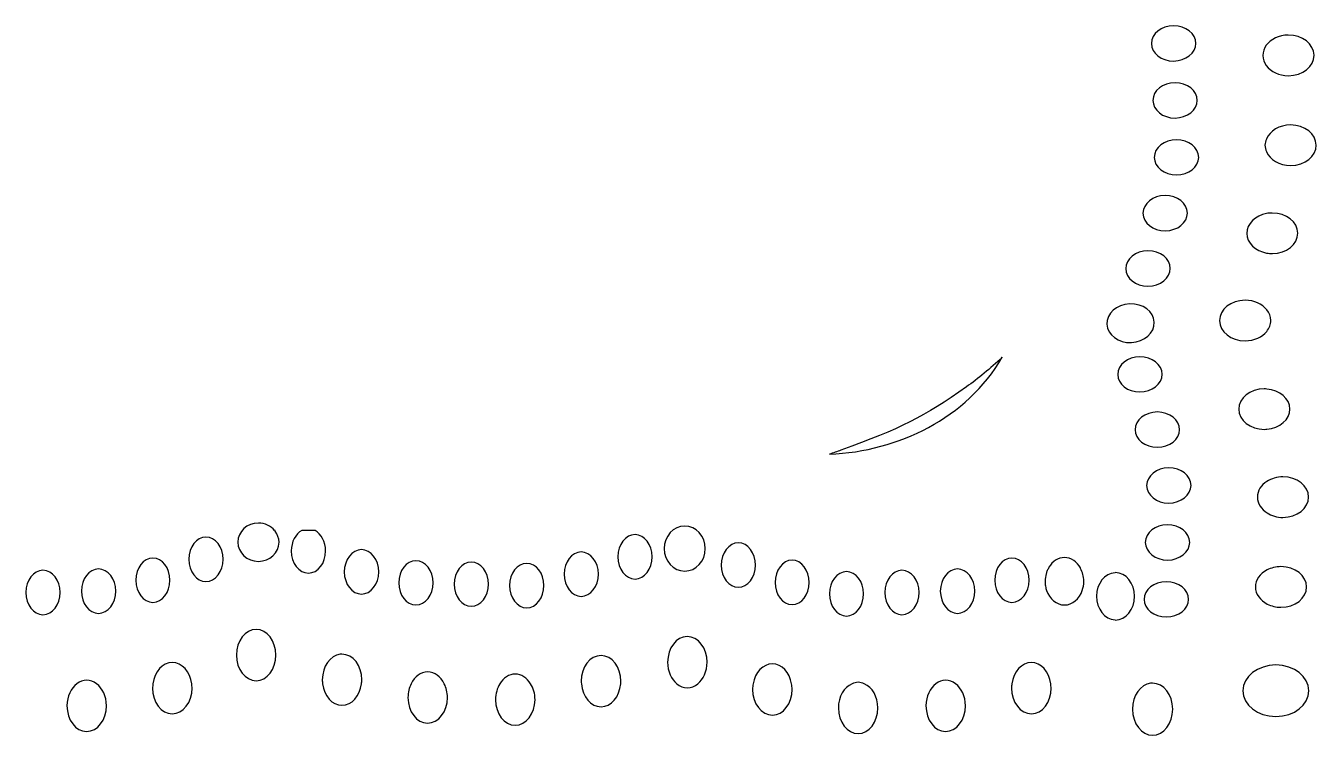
# Model space of a CAD drawing. Header units: centimetres. Extents: x -13.4 to 13.4, y -13.4 to 13.3.
# Drawn here: x 6.78 to 13.23, y -13.14 to -9.59 of the extents above; entities that cross this region are included whole.
import ezdxf

# ---------------------------------------------------------------- set-up
doc = ezdxf.new("R2010")
doc.units = ezdxf.units.CM
doc.header["$MEASUREMENT"] = 0
doc.layers.add('Layer 1', color=7, linetype='Continuous')

msp = doc.modelspace()

# ---------------------------------------------------------------- linework, layer by layer
at = {"layer": 'Layer 1', "color": 22, "lineweight": 25}
for points, knots in [([(12.52059, -9.59073), (12.58191, -9.5906), (12.63214, -9.62978), (12.63221, -9.67837), (12.63221, -9.67837), (12.63221, -9.72696), (12.58187, -9.76672), (12.52059, -9.76684), (12.52059, -9.76684), (12.45931, -9.76695), (12.40988, -9.72779), (12.4098, -9.6792), (12.4098, -9.6792), (12.4098, -9.63061), (12.45932, -9.59085), (12.52059, -9.59073)], [0, 0, 0, 0, 0.2, 0.2, 0.2, 0.2, 0.4, 0.4, 0.4, 0.4, 0.6, 0.6, 0.6, 0.6, 1, 1, 1, 1]), ([(13.09441, -9.63703), (13.16515, -9.6369), (13.22329, -9.68181), (13.22339, -9.7379), (13.22339, -9.7379), (13.22339, -9.79402), (13.16603, -9.84029), (13.09523, -9.84043), (13.09523, -9.84043), (13.04768, -9.84051), (13.00654, -9.81959), (12.98444, -9.78917), (12.98444, -9.78917), (12.97363, -9.77429), (12.96711, -9.75719), (12.96708, -9.73873), (12.96708, -9.73873), (12.96708, -9.72031), (12.97358, -9.70322), (12.98444, -9.6883), (12.98444, -9.6883), (13.00654, -9.65779), (13.04686, -9.63713), (13.09441, -9.63704), (13.09441, -9.63704), (13.09441, -9.63704), (13.09441, -9.63703), (13.09441, -9.63703)], [0, 0, 0, 0, 0.125, 0.125, 0.125, 0.125, 0.25, 0.25, 0.25, 0.25, 0.375, 0.375, 0.375, 0.375, 0.5, 0.5, 0.5, 0.5, 0.625, 0.625, 0.625, 0.625, 0.75, 0.75, 0.75, 0.75, 1, 1, 1, 1]), ([(12.52803, -9.87598), (12.58931, -9.87587), (12.63875, -9.91503), (12.63882, -9.96362), (12.63882, -9.96362), (12.63882, -10.01218), (12.58928, -10.05197), (12.52803, -10.05209), (12.52803, -10.05209), (12.46675, -10.0522), (12.41738, -10.01221), (12.41723, -9.96362), (12.41723, -9.96362), (12.41723, -9.91503), (12.46669, -9.8761), (12.52803, -9.87598)], [0, 0, 0, 0, 0.2, 0.2, 0.2, 0.2, 0.4, 0.4, 0.4, 0.4, 0.6, 0.6, 0.6, 0.6, 1, 1, 1, 1]), ([(13.10598, -10.08682), (13.17672, -10.08669), (13.23404, -10.1316), (13.23414, -10.18769), (13.23414, -10.18769), (13.23414, -10.24381), (13.17754, -10.28925), (13.10681, -10.28939), (13.10681, -10.28939), (13.04997, -10.2895), (13.00206, -10.26053), (12.98527, -10.21994), (12.98527, -10.21994), (12.98115, -10.21001), (12.97783, -10.19954), (12.97783, -10.18852), (12.97783, -10.18852), (12.97781, -10.1775), (12.98118, -10.16704), (12.98527, -10.1571), (12.98527, -10.1571), (13.00191, -10.11644), (13.04911, -10.08693), (13.10599, -10.08682), (13.10599, -10.08682), (13.10599, -10.08682), (13.10598, -10.08682), (13.10598, -10.08682)], [0, 0, 0, 0, 0.125, 0.125, 0.125, 0.125, 0.25, 0.25, 0.25, 0.25, 0.375, 0.375, 0.375, 0.375, 0.5, 0.5, 0.5, 0.5, 0.625, 0.625, 0.625, 0.625, 0.75, 0.75, 0.75, 0.75, 1, 1, 1, 1]), ([(12.53547, -10.16041), (12.59675, -10.1603), (12.64618, -10.20029), (12.64626, -10.24888), (12.64626, -10.24888), (12.64626, -10.29744), (12.59674, -10.3364), (12.53547, -10.33652), (12.53547, -10.33652), (12.47419, -10.33663), (12.424, -10.29747), (12.42385, -10.24888), (12.42385, -10.24888), (12.42385, -10.20029), (12.47419, -10.16053), (12.53547, -10.16041)], [0, 0, 0, 0, 0.2, 0.2, 0.2, 0.2, 0.4, 0.4, 0.4, 0.4, 0.6, 0.6, 0.6, 0.6, 1, 1, 1, 1]), ([(12.47842, -10.43987), (12.53969, -10.43976), (12.58995, -10.47892), (12.59004, -10.52751), (12.59004, -10.52751), (12.59004, -10.5761), (12.54052, -10.61586), (12.47925, -10.61598), (12.47925, -10.61598), (12.41797, -10.61609), (12.36778, -10.57693), (12.36763, -10.52834), (12.36763, -10.52834), (12.36763, -10.47975), (12.41709, -10.43999), (12.47843, -10.43987), (12.47843, -10.43987), (12.47843, -10.43987), (12.47842, -10.43987), (12.47842, -10.43987)], [0, 0, 0, 0, 0.1666667, 0.1666667, 0.1666667, 0.1666667, 0.3333333, 0.3333333, 0.3333333, 0.3333333, 0.5, 0.5, 0.5, 0.5, 0.6666667, 0.6666667, 0.6666667, 0.6666667, 1, 1, 1, 1]), ([(13.0142, -10.52752), (13.08494, -10.52739), (13.14226, -10.5723), (13.14236, -10.62839), (13.14236, -10.62839), (13.14236, -10.68452), (13.08577, -10.73002), (13.01503, -10.73009), (13.01503, -10.73009), (13.00512, -10.73011), (12.99541, -10.72927), (12.98609, -10.72761), (12.98609, -10.72761), (12.92919, -10.71735), (12.88702, -10.67748), (12.88687, -10.62922), (12.88687, -10.62922), (12.88687, -10.58102), (12.92927, -10.54047), (12.98609, -10.53), (12.98609, -10.53), (12.99538, -10.5283), (13.00428, -10.52754), (13.0142, -10.52752)], [0, 0, 0, 0, 0.1428571, 0.1428571, 0.1428571, 0.1428571, 0.2857143, 0.2857143, 0.2857143, 0.2857143, 0.4285714, 0.4285714, 0.4285714, 0.4285714, 0.5714286, 0.5714286, 0.5714286, 0.5714286, 0.7142857, 0.7142857, 0.7142857, 0.7142857, 1, 1, 1, 1]), ([(12.39243, -10.71686), (12.45371, -10.71673), (12.50396, -10.75591), (12.50405, -10.8045), (12.50405, -10.8045), (12.50405, -10.85309), (12.45369, -10.89285), (12.39243, -10.89297), (12.39243, -10.89297), (12.33115, -10.89308), (12.28178, -10.85392), (12.28163, -10.80533), (12.28163, -10.80533), (12.28163, -10.75674), (12.33109, -10.71698), (12.39243, -10.71686)], [0, 0, 0, 0, 0.2, 0.2, 0.2, 0.2, 0.4, 0.4, 0.4, 0.4, 0.6, 0.6, 0.6, 0.6, 1, 1, 1, 1]), ([(12.87861, -10.96408), (12.92429, -10.964), (12.96418, -10.98273), (12.98692, -11.01121), (12.98692, -11.01121), (12.9994, -11.02684), (13.00673, -11.04505), (13.00676, -11.06495), (13.00676, -11.06495), (13.00676, -11.08485), (12.99934, -11.10384), (12.98692, -11.11952), (12.98692, -11.11952), (12.96428, -11.14809), (12.92429, -11.16656), (12.87861, -11.16665), (12.87861, -11.16665), (12.80783, -11.16678), (12.75055, -11.12187), (12.75045, -11.06578), (12.75045, -11.06578), (12.75045, -11.00969), (12.80777, -10.96421), (12.87861, -10.96408)], [0, 0, 0, 0, 0.1428571, 0.1428571, 0.1428571, 0.1428571, 0.2857143, 0.2857143, 0.2857143, 0.2857143, 0.4285714, 0.4285714, 0.4285714, 0.4285714, 0.5714286, 0.5714286, 0.5714286, 0.5714286, 0.7142857, 0.7142857, 0.7142857, 0.7142857, 1, 1, 1, 1]), ([(12.30148, -10.98227), (12.36688, -10.9793), (12.42146, -11.0198), (12.42385, -11.07322), (12.42385, -11.07322), (12.42628, -11.12664), (12.37513, -11.17278), (12.30975, -11.17575), (12.30975, -11.17575), (12.24435, -11.17872), (12.1898, -11.1374), (12.18738, -11.08397), (12.18738, -11.08397), (12.18492, -11.03054), (12.23611, -10.98524), (12.30148, -10.98227)], [0, 0, 0, 0, 0.2, 0.2, 0.2, 0.2, 0.4, 0.4, 0.4, 0.4, 0.6, 0.6, 0.6, 0.6, 1, 1, 1, 1]), ([(11.664, -11.24933), (11.48439, -11.55455), (11.14829, -11.71826), (10.79914, -11.73467), (10.79914, -11.73467), (10.81861, -11.72783), (10.83671, -11.72132), (10.85702, -11.714), (10.85702, -11.714), (11.15282, -11.60741), (11.27193, -11.5477), (11.48458, -11.39733), (11.48458, -11.39733), (11.54253, -11.35635), (11.60348, -11.30537), (11.664, -11.24933)], [0, 0, 0, 0, 0.2, 0.2, 0.2, 0.2, 0.4, 0.4, 0.4, 0.4, 0.6, 0.6, 0.6, 0.6, 1, 1, 1, 1]), ([(12.35192, -11.24685), (12.4132, -11.24674), (12.46347, -11.2859), (12.46354, -11.33449), (12.46354, -11.33449), (12.46354, -11.38308), (12.4132, -11.42284), (12.35192, -11.42296), (12.35192, -11.42296), (12.29064, -11.42307), (12.24122, -11.38391), (12.24113, -11.33532), (12.24113, -11.33532), (12.24113, -11.28673), (12.29065, -11.24697), (12.35192, -11.24685)], [0, 0, 0, 0, 0.2, 0.2, 0.2, 0.2, 0.4, 0.4, 0.4, 0.4, 0.6, 0.6, 0.6, 0.6, 1, 1, 1, 1]), ([(12.97452, -11.40726), (12.97887, -11.40725), (12.98265, -11.40777), (12.98692, -11.40809), (12.98692, -11.40809), (13.05161, -11.41313), (13.10258, -11.45553), (13.10268, -11.50813), (13.10268, -11.50813), (13.10268, -11.56073), (13.05241, -11.60371), (12.98775, -11.609), (12.98775, -11.609), (12.98348, -11.60937), (12.9797, -11.60982), (12.97535, -11.60983), (12.97535, -11.60983), (12.90457, -11.60996), (12.84647, -11.56505), (12.84637, -11.50896), (12.84637, -11.50896), (12.84637, -11.45287), (12.90369, -11.40739), (12.97453, -11.40726), (12.97453, -11.40726), (12.97453, -11.40726), (12.97452, -11.40726), (12.97452, -11.40726)], [0, 0, 0, 0, 0.125, 0.125, 0.125, 0.125, 0.25, 0.25, 0.25, 0.25, 0.375, 0.375, 0.375, 0.375, 0.5, 0.5, 0.5, 0.5, 0.625, 0.625, 0.625, 0.625, 0.75, 0.75, 0.75, 0.75, 1, 1, 1, 1]), ([(12.43956, -11.52301), (12.50084, -11.5229), (12.55027, -11.56289), (12.55035, -11.61148), (12.55035, -11.61148), (12.55035, -11.66007), (12.50083, -11.699), (12.43956, -11.69912), (12.43956, -11.69912), (12.37828, -11.69923), (12.32809, -11.66007), (12.32794, -11.61148), (12.32794, -11.61148), (12.32794, -11.56289), (12.37828, -11.52313), (12.43956, -11.52301)], [0, 0, 0, 0, 0.2, 0.2, 0.2, 0.2, 0.4, 0.4, 0.4, 0.4, 0.6, 0.6, 0.6, 0.6, 1, 1, 1, 1]), ([(12.49661, -11.80248), (12.55789, -11.80237), (12.6081, -11.84153), (12.60823, -11.89012), (12.60823, -11.89012), (12.60823, -11.93871), (12.55795, -11.97847), (12.49661, -11.97859), (12.49661, -11.97859), (12.43533, -11.97859), (12.38589, -11.93954), (12.38582, -11.89095), (12.38582, -11.89095), (12.38582, -11.84236), (12.43536, -11.8026), (12.49661, -11.80248)], [0, 0, 0, 0, 0.2, 0.2, 0.2, 0.2, 0.4, 0.4, 0.4, 0.4, 0.6, 0.6, 0.6, 0.6, 1, 1, 1, 1]), ([(13.06795, -11.84713), (13.13869, -11.847), (13.19594, -11.89274), (13.19611, -11.94883), (13.19611, -11.94883), (13.19611, -12.00492), (13.13869, -12.05039), (13.06795, -12.05053), (13.06795, -12.05053), (13.03762, -12.05053), (13.01055, -12.04211), (12.98857, -12.02821), (12.98857, -12.02821), (12.95925, -12.00964), (12.93991, -11.98091), (12.93979, -11.94883), (12.93979, -11.94883), (12.93979, -11.91675), (12.95853, -11.88896), (12.98775, -11.87028), (12.98775, -11.87028), (13.00963, -11.85629), (13.03762, -11.84719), (13.06795, -11.84713)], [0, 0, 0, 0, 0.1428571, 0.1428571, 0.1428571, 0.1428571, 0.2857143, 0.2857143, 0.2857143, 0.2857143, 0.4285714, 0.4285714, 0.4285714, 0.4285714, 0.5714286, 0.5714286, 0.5714286, 0.5714286, 0.7142857, 0.7142857, 0.7142857, 0.7142857, 1, 1, 1, 1]), ([(7.94247, -12.07863), (7.97554, -12.07863), (8.00466, -12.09319), (8.0235, -12.11584), (8.0235, -12.11584), (8.0235, -12.11584), (8.02598, -12.11584), (8.02598, -12.11584), (8.02598, -12.11584), (8.02637, -12.11716), (8.02645, -12.11862), (8.02681, -12.11997), (8.02681, -12.11997), (8.03834, -12.13555), (8.04583, -12.15423), (8.04583, -12.17454), (8.04583, -12.17454), (8.04583, -12.22754), (7.99931, -12.27045), (7.94248, -12.27045), (7.94248, -12.27045), (7.88565, -12.27045), (7.83995, -12.22758), (7.83995, -12.17454), (7.83995, -12.17454), (7.83995, -12.12143), (7.88564, -12.07863), (7.94248, -12.07863), (7.94248, -12.07863), (7.94248, -12.07863), (7.94247, -12.07863), (7.94247, -12.07863)], [0, 0, 0, 0, 0.1111111, 0.1111111, 0.1111111, 0.1111111, 0.2222222, 0.2222222, 0.2222222, 0.2222222, 0.3333333, 0.3333333, 0.3333333, 0.3333333, 0.4444444, 0.4444444, 0.4444444, 0.4444444, 0.5555556, 0.5555556, 0.5555556, 0.5555556, 0.6666667, 0.6666667, 0.6666667, 0.6666667, 0.7777778, 0.7777778, 0.7777778, 0.7777778, 1, 1, 1, 1]), ([(8.1591, -12.11582), (8.1591, -12.11582), (8.22607, -12.11582), (8.22607, -12.11582), (8.22607, -12.11582), (8.25687, -12.13272), (8.27899, -12.17239), (8.27899, -12.21835), (8.27899, -12.21835), (8.27899, -12.27963), (8.24034, -12.32914), (8.193, -12.32914), (8.193, -12.32914), (8.1456, -12.32914), (8.10701, -12.27962), (8.10701, -12.21835), (8.10701, -12.21835), (8.10701, -12.17239), (8.12828, -12.13272), (8.1591, -12.11582)], [0, 0, 0, 0, 0.1666667, 0.1666667, 0.1666667, 0.1666667, 0.3333333, 0.3333333, 0.3333333, 0.3333333, 0.5, 0.5, 0.5, 0.5, 0.6666667, 0.6666667, 0.6666667, 0.6666667, 1, 1, 1, 1]), ([(10.07568, -12.0935), (10.13251, -12.0935), (10.17821, -12.1445), (10.17821, -12.20678), (10.17821, -12.20678), (10.17821, -12.26905), (10.13252, -12.31923), (10.07568, -12.31923), (10.07568, -12.31923), (10.01885, -12.31923), (9.97233, -12.26905), (9.97233, -12.20678), (9.97233, -12.20678), (9.97233, -12.14451), (10.01885, -12.0935), (10.07568, -12.0935)], [0, 0, 0, 0, 0.2, 0.2, 0.2, 0.2, 0.4, 0.4, 0.4, 0.4, 0.6, 0.6, 0.6, 0.6, 1, 1, 1, 1]), ([(12.49, -12.08772), (12.55128, -12.08772), (12.60153, -12.12677), (12.60162, -12.17536), (12.60162, -12.17536), (12.60162, -12.22395), (12.55211, -12.26371), (12.49083, -12.26383), (12.49083, -12.26383), (12.42955, -12.26383), (12.37928, -12.22395), (12.37921, -12.17536), (12.37921, -12.17536), (12.37921, -12.12677), (12.42875, -12.08783), (12.49, -12.08772)], [0, 0, 0, 0, 0.2, 0.2, 0.2, 0.2, 0.4, 0.4, 0.4, 0.4, 0.6, 0.6, 0.6, 0.6, 1, 1, 1, 1]), ([(7.68037, -12.14889), (7.72771, -12.14889), (7.76636, -12.19841), (7.76636, -12.25968), (7.76636, -12.25968), (7.76636, -12.32096), (7.72771, -12.3713), (7.68037, -12.3713), (7.68037, -12.3713), (7.63303, -12.37156), (7.59438, -12.32096), (7.59438, -12.25968), (7.59438, -12.25968), (7.59438, -12.1984), (7.63303, -12.14889), (7.68037, -12.14889)], [0, 0, 0, 0, 0.2, 0.2, 0.2, 0.2, 0.4, 0.4, 0.4, 0.4, 0.6, 0.6, 0.6, 0.6, 1, 1, 1, 1]), ([(9.8268, -12.13649), (9.87414, -12.13675), (9.91279, -12.186), (9.91279, -12.24729), (9.91279, -12.24729), (9.91279, -12.30839), (9.87414, -12.35891), (9.8268, -12.35891), (9.8268, -12.35891), (9.7795, -12.35891), (9.74081, -12.30857), (9.74081, -12.24729), (9.74081, -12.24729), (9.74081, -12.18584), (9.77946, -12.13649), (9.8268, -12.13649)], [0, 0, 0, 0, 0.2, 0.2, 0.2, 0.2, 0.4, 0.4, 0.4, 0.4, 0.6, 0.6, 0.6, 0.6, 1, 1, 1, 1]), ([(10.34357, -12.17783), (10.39091, -12.17757), (10.42873, -12.22817), (10.42873, -12.28945), (10.42873, -12.28945), (10.42873, -12.35037), (10.39052, -12.39967), (10.34357, -12.40024), (10.34357, -12.40024), (10.29623, -12.40024), (10.25758, -12.35072), (10.25758, -12.28945), (10.25758, -12.28945), (10.25758, -12.22817), (10.29623, -12.17783), (10.34357, -12.17783)], [0, 0, 0, 0, 0.2, 0.2, 0.2, 0.2, 0.4, 0.4, 0.4, 0.4, 0.6, 0.6, 0.6, 0.6, 1, 1, 1, 1]), ([(7.41496, -12.25391), (7.46236, -12.25365), (7.50012, -12.30343), (7.50012, -12.3647), (7.50012, -12.3647), (7.50012, -12.42615), (7.46236, -12.4755), (7.41496, -12.4755), (7.41496, -12.4755), (7.36762, -12.47524), (7.32897, -12.42599), (7.32897, -12.3647), (7.32897, -12.3647), (7.32897, -12.3036), (7.36762, -12.25391), (7.41496, -12.25391)], [0, 0, 0, 0, 0.2, 0.2, 0.2, 0.2, 0.4, 0.4, 0.4, 0.4, 0.6, 0.6, 0.6, 0.6, 1, 1, 1, 1]), ([(8.45841, -12.21173), (8.50575, -12.21173), (8.5444, -12.26207), (8.5444, -12.32335), (8.5444, -12.32335), (8.5444, -12.38445), (8.50575, -12.43414), (8.45841, -12.43414), (8.45841, -12.43414), (8.41107, -12.4344), (8.37242, -12.38462), (8.37242, -12.32335), (8.37242, -12.32335), (8.37242, -12.2619), (8.41107, -12.21173), (8.45841, -12.21173)], [0, 0, 0, 0, 0.2, 0.2, 0.2, 0.2, 0.4, 0.4, 0.4, 0.4, 0.6, 0.6, 0.6, 0.6, 1, 1, 1, 1]), ([(9.55726, -12.22331), (9.6046, -12.22331), (9.64325, -12.27283), (9.64325, -12.3341), (9.64325, -12.3341), (9.64325, -12.39538), (9.6046, -12.44572), (9.55726, -12.44572), (9.55726, -12.44572), (9.50992, -12.44546), (9.4721, -12.39538), (9.4721, -12.3341), (9.4721, -12.3341), (9.4721, -12.27282), (9.50993, -12.22331), (9.55726, -12.22331)], [0, 0, 0, 0, 0.2, 0.2, 0.2, 0.2, 0.4, 0.4, 0.4, 0.4, 0.6, 0.6, 0.6, 0.6, 1, 1, 1, 1]), ([(11.71196, -12.25391), (11.7593, -12.25365), (11.79795, -12.30343), (11.79795, -12.3647), (11.79795, -12.3647), (11.79795, -12.42615), (11.7593, -12.4755), (11.71196, -12.4755), (11.71196, -12.4755), (11.66463, -12.47524), (11.62597, -12.42599), (11.62597, -12.3647), (11.62597, -12.3647), (11.62597, -12.3036), (11.66463, -12.25391), (11.71196, -12.25391)], [0, 0, 0, 0, 0.2, 0.2, 0.2, 0.2, 0.4, 0.4, 0.4, 0.4, 0.6, 0.6, 0.6, 0.6, 1, 1, 1, 1]), ([(11.97489, -12.25142), (12.00831, -12.25142), (12.03772, -12.27207), (12.05509, -12.30351), (12.05509, -12.30351), (12.05517, -12.30377), (12.05496, -12.30412), (12.05509, -12.30433), (12.05509, -12.30433), (12.05496, -12.30459), (12.05517, -12.30491), (12.05509, -12.30515), (12.05509, -12.30515), (12.05517, -12.30541), (12.05496, -12.30576), (12.05509, -12.30597), (12.05509, -12.30597), (12.06016, -12.31537), (12.06464, -12.32562), (12.06749, -12.33656), (12.06749, -12.33656), (12.0687, -12.34115), (12.06924, -12.34575), (12.06997, -12.35061), (12.06997, -12.35061), (12.07016, -12.35148), (12.07068, -12.3522), (12.0708, -12.3531), (12.0708, -12.3531), (12.0713, -12.3574), (12.07152, -12.36184), (12.07163, -12.36633), (12.07163, -12.36633), (12.07164, -12.36765), (12.07162, -12.36909), (12.07163, -12.37046), (12.07163, -12.37046), (12.0715, -12.38652), (12.06899, -12.40195), (12.06419, -12.41594), (12.06419, -12.41594), (12.04952, -12.45859), (12.015, -12.4887), (11.97489, -12.4887), (11.97489, -12.4887), (11.93478, -12.4887), (11.90027, -12.45863), (11.88559, -12.41594), (11.88559, -12.41594), (11.88331, -12.40928), (11.88108, -12.40243), (11.8798, -12.39527), (11.8798, -12.39527), (11.87967, -12.39474), (11.87988, -12.39416), (11.8798, -12.39363), (11.8798, -12.39363), (11.87856, -12.38643), (11.87823, -12.3789), (11.87814, -12.3713), (11.87814, -12.3713), (11.87819, -12.37077), (11.87813, -12.37022), (11.87814, -12.36966), (11.87814, -12.36966), (11.87833, -12.35702), (11.87998, -12.34457), (11.8831, -12.33328), (11.8831, -12.33328), (11.88469, -12.32734), (11.88654, -12.32219), (11.88889, -12.31674), (11.88889, -12.31674), (11.89123, -12.31125), (11.89417, -12.30596), (11.89716, -12.30103), (11.89716, -12.30103), (11.89708, -12.30077), (11.89724, -12.30047), (11.89716, -12.30021), (11.89716, -12.30021), (11.91475, -12.27081), (11.94278, -12.25143), (11.97488, -12.25143), (11.97488, -12.25143), (11.97488, -12.25143), (11.97489, -12.25142), (11.97489, -12.25142)], [0, 0, 0, 0, 0.0434783, 0.0434783, 0.0434783, 0.0434783, 0.0869565, 0.0869565, 0.0869565, 0.0869565, 0.1304348, 0.1304348, 0.1304348, 0.1304348, 0.173913, 0.173913, 0.173913, 0.173913, 0.2173913, 0.2173913, 0.2173913, 0.2173913, 0.2608696, 0.2608696, 0.2608696, 0.2608696, 0.3043478, 0.3043478, 0.3043478, 0.3043478, 0.3478261, 0.3478261, 0.3478261, 0.3478261, 0.3913043, 0.3913043, 0.3913043, 0.3913043, 0.4347826, 0.4347826, 0.4347826, 0.4347826, 0.4782609, 0.4782609, 0.4782609, 0.4782609, 0.5217391, 0.5217391, 0.5217391, 0.5217391, 0.5652174, 0.5652174, 0.5652174, 0.5652174, 0.6086957, 0.6086957, 0.6086957, 0.6086957, 0.6521739, 0.6521739, 0.6521739, 0.6521739, 0.6956522, 0.6956522, 0.6956522, 0.6956522, 0.7391304, 0.7391304, 0.7391304, 0.7391304, 0.7826087, 0.7826087, 0.7826087, 0.7826087, 0.826087, 0.826087, 0.826087, 0.826087, 0.8695652, 0.8695652, 0.8695652, 0.8695652, 0.9130435, 0.9130435, 0.9130435, 0.9130435, 1, 1, 1, 1]), ([(6.86512, -12.3151), (6.91246, -12.31536), (6.95111, -12.36461), (6.95111, -12.4259), (6.95111, -12.4259), (6.95111, -12.487), (6.91246, -12.53752), (6.86512, -12.53752), (6.86512, -12.53752), (6.81782, -12.53752), (6.77913, -12.48718), (6.77913, -12.4259), (6.77913, -12.4259), (6.77913, -12.36445), (6.81778, -12.3151), (6.86512, -12.3151)], [0, 0, 0, 0, 0.2, 0.2, 0.2, 0.2, 0.4, 0.4, 0.4, 0.4, 0.6, 0.6, 0.6, 0.6, 1, 1, 1, 1]), ([(7.14293, -12.30849), (7.19027, -12.30875), (7.22892, -12.358), (7.22892, -12.41929), (7.22892, -12.41929), (7.22892, -12.48043), (7.19027, -12.53091), (7.14293, -12.53091), (7.14293, -12.53091), (7.09559, -12.53091), (7.05694, -12.48057), (7.05694, -12.41929), (7.05694, -12.41929), (7.05694, -12.35783), (7.09559, -12.3085), (7.14293, -12.30849)], [0, 0, 0, 0, 0.2, 0.2, 0.2, 0.2, 0.4, 0.4, 0.4, 0.4, 0.6, 0.6, 0.6, 0.6, 1, 1, 1, 1]), ([(8.73043, -12.26714), (8.77777, -12.26688), (8.81642, -12.31666), (8.81642, -12.37793), (8.81642, -12.37793), (8.81642, -12.43938), (8.77777, -12.48873), (8.73043, -12.48873), (8.73043, -12.48873), (8.68309, -12.48847), (8.64444, -12.43922), (8.64444, -12.37793), (8.64444, -12.37793), (8.64444, -12.31683), (8.68309, -12.26714), (8.73043, -12.26714)], [0, 0, 0, 0, 0.2, 0.2, 0.2, 0.2, 0.4, 0.4, 0.4, 0.4, 0.6, 0.6, 0.6, 0.6, 1, 1, 1, 1]), ([(9.00742, -12.27376), (9.05476, -12.2735), (9.09341, -12.32327), (9.09341, -12.38455), (9.09341, -12.38455), (9.09341, -12.446), (9.05476, -12.49534), (9.00742, -12.49535), (9.00742, -12.49535), (8.96008, -12.49509), (8.92226, -12.44584), (8.92226, -12.38455), (8.92226, -12.38455), (8.92226, -12.32345), (8.96009, -12.27376), (9.00742, -12.27376)], [0, 0, 0, 0, 0.2, 0.2, 0.2, 0.2, 0.4, 0.4, 0.4, 0.4, 0.6, 0.6, 0.6, 0.6, 1, 1, 1, 1]), ([(9.28523, -12.28038), (9.33257, -12.28012), (9.37122, -12.32989), (9.37122, -12.39117), (9.37122, -12.39117), (9.37122, -12.45262), (9.33257, -12.50275), (9.28523, -12.50279), (9.28523, -12.50279), (9.23783, -12.50279), (9.19924, -12.45245), (9.19924, -12.39117), (9.19924, -12.39117), (9.19924, -12.33007), (9.23783, -12.28038), (9.28523, -12.28038)], [0, 0, 0, 0, 0.2, 0.2, 0.2, 0.2, 0.4, 0.4, 0.4, 0.4, 0.6, 0.6, 0.6, 0.6, 1, 1, 1, 1]), ([(10.61228, -12.26466), (10.65962, -12.26466), (10.69827, -12.315), (10.69827, -12.37628), (10.69827, -12.37628), (10.69827, -12.43738), (10.65962, -12.48707), (10.61228, -12.48707), (10.61228, -12.48707), (10.56494, -12.48733), (10.52712, -12.43756), (10.52712, -12.37628), (10.52712, -12.37628), (10.52712, -12.31483), (10.56495, -12.26466), (10.61228, -12.26466)], [0, 0, 0, 0, 0.2, 0.2, 0.2, 0.2, 0.4, 0.4, 0.4, 0.4, 0.6, 0.6, 0.6, 0.6, 1, 1, 1, 1]), ([(10.88431, -12.32172), (10.93165, -12.32198), (10.9703, -12.37123), (10.9703, -12.43252), (10.9703, -12.43252), (10.9703, -12.49362), (10.93165, -12.54414), (10.88431, -12.54414), (10.88431, -12.54414), (10.83701, -12.54414), (10.79915, -12.4938), (10.79915, -12.43252), (10.79915, -12.43252), (10.79915, -12.37107), (10.83698, -12.32173), (10.88431, -12.32172)], [0, 0, 0, 0, 0.2, 0.2, 0.2, 0.2, 0.4, 0.4, 0.4, 0.4, 0.6, 0.6, 0.6, 0.6, 1, 1, 1, 1]), ([(11.16212, -12.3151), (11.20946, -12.31536), (11.24811, -12.36461), (11.24811, -12.4259), (11.24811, -12.4259), (11.24811, -12.487), (11.20946, -12.53752), (11.16212, -12.53752), (11.16212, -12.53752), (11.11482, -12.53752), (11.07613, -12.48718), (11.07613, -12.4259), (11.07613, -12.4259), (11.07613, -12.36445), (11.11478, -12.3151), (11.16212, -12.3151)], [0, 0, 0, 0, 0.2, 0.2, 0.2, 0.2, 0.4, 0.4, 0.4, 0.4, 0.6, 0.6, 0.6, 0.6, 1, 1, 1, 1]), ([(11.43993, -12.30849), (11.48733, -12.30875), (11.52592, -12.358), (11.52592, -12.41929), (11.52592, -12.41929), (11.52592, -12.48043), (11.48733, -12.53091), (11.43993, -12.53091), (11.43993, -12.53091), (11.39259, -12.53091), (11.35394, -12.48057), (11.35394, -12.41929), (11.35394, -12.41929), (11.35394, -12.35783), (11.39259, -12.3085), (11.43993, -12.30849)], [0, 0, 0, 0, 0.2, 0.2, 0.2, 0.2, 0.4, 0.4, 0.4, 0.4, 0.6, 0.6, 0.6, 0.6, 1, 1, 1, 1]), ([(12.22789, -12.32668), (12.22815, -12.32668), (12.22845, -12.32668), (12.22871, -12.32668), (12.22871, -12.32668), (12.28223, -12.32668), (12.32545, -12.37945), (12.32545, -12.44491), (12.32545, -12.44491), (12.32545, -12.51038), (12.2822, -12.56397), (12.22871, -12.56397), (12.22871, -12.56397), (12.22845, -12.56397), (12.22815, -12.56397), (12.22789, -12.56397), (12.22789, -12.56397), (12.22789, -12.56397), (12.22789, -12.56315), (12.22789, -12.56315), (12.22789, -12.56315), (12.17644, -12.56039), (12.13529, -12.50859), (12.13529, -12.44492), (12.13529, -12.44492), (12.13529, -12.38125), (12.17644, -12.33032), (12.22789, -12.32751), (12.22789, -12.32751), (12.22789, -12.32751), (12.22789, -12.32669), (12.22789, -12.32669), (12.22789, -12.32669), (12.22789, -12.32669), (12.22789, -12.32668), (12.22789, -12.32668)], [0, 0, 0, 0, 0.1, 0.1, 0.1, 0.1, 0.2, 0.2, 0.2, 0.2, 0.3, 0.3, 0.3, 0.3, 0.4, 0.4, 0.4, 0.4, 0.5, 0.5, 0.5, 0.5, 0.6, 0.6, 0.6, 0.6, 0.7, 0.7, 0.7, 0.7, 0.8, 0.8, 0.8, 0.8, 1, 1, 1, 1]), ([(13.05803, -12.29692), (13.12877, -12.29666), (13.18602, -12.34253), (13.18619, -12.39862), (13.18619, -12.39862), (13.18619, -12.45471), (13.12877, -12.50019), (13.05803, -12.50032), (13.05803, -12.50032), (13.03247, -12.50032), (13.00944, -12.49395), (12.9894, -12.48378), (12.9894, -12.48378), (12.95398, -12.46582), (12.92999, -12.43448), (12.92987, -12.39862), (12.92987, -12.39862), (12.92987, -12.36276), (12.95318, -12.33161), (12.98858, -12.31346), (12.98858, -12.31346), (13.00856, -12.30316), (13.03252, -12.29697), (13.05803, -12.29692)], [0, 0, 0, 0, 0.1428571, 0.1428571, 0.1428571, 0.1428571, 0.2857143, 0.2857143, 0.2857143, 0.2857143, 0.4285714, 0.4285714, 0.4285714, 0.4285714, 0.5714286, 0.5714286, 0.5714286, 0.5714286, 0.7142857, 0.7142857, 0.7142857, 0.7142857, 1, 1, 1, 1]), ([(12.48421, -12.37216), (12.54549, -12.37216), (12.59576, -12.41204), (12.59583, -12.46063), (12.59583, -12.46063), (12.59583, -12.50928), (12.54549, -12.54815), (12.48421, -12.54828), (12.48421, -12.54828), (12.42293, -12.54828), (12.3735, -12.50923), (12.37342, -12.46063), (12.37342, -12.46063), (12.37342, -12.4121), (12.42294, -12.37228), (12.48421, -12.37216)], [0, 0, 0, 0, 0.2, 0.2, 0.2, 0.2, 0.4, 0.4, 0.4, 0.4, 0.6, 0.6, 0.6, 0.6, 1, 1, 1, 1]), ([(7.9309, -12.61111), (7.98554, -12.61085), (8.03012, -12.66849), (8.03012, -12.73927), (8.03012, -12.73927), (8.03012, -12.81001), (7.98554, -12.8676), (7.9309, -12.86743), (7.9309, -12.86743), (7.87626, -12.86743), (7.83251, -12.81005), (7.83251, -12.73927), (7.83251, -12.73927), (7.83251, -12.66849), (7.87626, -12.61111), (7.9309, -12.61111)], [0, 0, 0, 0, 0.2, 0.2, 0.2, 0.2, 0.4, 0.4, 0.4, 0.4, 0.6, 0.6, 0.6, 0.6, 1, 1, 1, 1]), ([(10.08808, -12.64666), (10.14272, -12.64666), (10.1873, -12.70422), (10.1873, -12.77482), (10.1873, -12.77482), (10.1873, -12.8205), (10.16878, -12.86044), (10.141, -12.88314), (10.141, -12.88314), (10.12571, -12.89559), (10.10744, -12.90298), (10.08808, -12.90298), (10.08808, -12.90298), (10.06866, -12.90298), (10.05128, -12.89559), (10.03599, -12.88314), (10.03599, -12.88314), (10.0082, -12.86045), (9.98969, -12.82053), (9.98969, -12.77482), (9.98969, -12.77482), (9.98969, -12.70405), (10.03344, -12.64666), (10.08808, -12.64666)], [0, 0, 0, 0, 0.1428571, 0.1428571, 0.1428571, 0.1428571, 0.2857143, 0.2857143, 0.2857143, 0.2857143, 0.4285714, 0.4285714, 0.4285714, 0.4285714, 0.5714286, 0.5714286, 0.5714286, 0.5714286, 0.7142857, 0.7142857, 0.7142857, 0.7142857, 1, 1, 1, 1]), ([(7.5117, -12.77647), (7.56064, -12.77647), (7.60132, -12.82264), (7.60927, -12.88313), (7.60927, -12.88313), (7.61023, -12.89014), (7.61092, -12.89724), (7.61092, -12.90463), (7.61092, -12.90463), (7.61092, -12.97537), (7.56634, -13.03296), (7.5117, -13.03279), (7.5117, -13.03279), (7.45706, -13.03279), (7.41331, -12.97537), (7.41331, -12.90463), (7.41331, -12.90463), (7.41331, -12.89724), (7.41403, -12.89015), (7.41496, -12.88313), (7.41496, -12.88313), (7.42284, -12.82264), (7.46276, -12.77629), (7.5117, -12.77647)], [0, 0, 0, 0, 0.1428571, 0.1428571, 0.1428571, 0.1428571, 0.2857143, 0.2857143, 0.2857143, 0.2857143, 0.4285714, 0.4285714, 0.4285714, 0.4285714, 0.5714286, 0.5714286, 0.5714286, 0.5714286, 0.7142857, 0.7142857, 0.7142857, 0.7142857, 1, 1, 1, 1]), ([(8.35092, -12.73513), (8.35425, -12.73487), (8.35743, -12.73513), (8.36084, -12.73513), (8.36084, -12.73513), (8.41548, -12.73539), (8.46006, -12.79155), (8.46006, -12.86246), (8.46006, -12.86246), (8.46006, -12.8693), (8.45921, -12.87658), (8.45841, -12.88313), (8.45841, -12.88313), (8.45097, -12.94433), (8.41023, -12.99062), (8.36084, -12.99062), (8.36084, -12.99062), (8.31145, -12.99062), (8.27071, -12.94433), (8.26327, -12.88313), (8.26327, -12.88313), (8.26247, -12.87658), (8.26244, -12.86927), (8.26244, -12.86246), (8.26244, -12.86246), (8.26244, -12.7961), (8.30102, -12.74169), (8.35091, -12.73513), (8.35091, -12.73513), (8.35091, -12.73513), (8.35092, -12.73513), (8.35092, -12.73513)], [0, 0, 0, 0, 0.1111111, 0.1111111, 0.1111111, 0.1111111, 0.2222222, 0.2222222, 0.2222222, 0.2222222, 0.3333333, 0.3333333, 0.3333333, 0.3333333, 0.4444444, 0.4444444, 0.4444444, 0.4444444, 0.5555556, 0.5555556, 0.5555556, 0.5555556, 0.6666667, 0.6666667, 0.6666667, 0.6666667, 0.7777778, 0.7777778, 0.7777778, 0.7777778, 1, 1, 1, 1]), ([(9.65648, -12.74174), (9.71112, -12.742), (9.7557, -12.79912), (9.7557, -12.8699), (9.7557, -12.8699), (9.7557, -12.87426), (9.75526, -12.87886), (9.75487, -12.88313), (9.75487, -12.88313), (9.74984, -12.94781), (9.70776, -12.99806), (9.65648, -12.99806), (9.65648, -12.99806), (9.6052, -12.99806), (9.56392, -12.94781), (9.55891, -12.88313), (9.55891, -12.88313), (9.55859, -12.87886), (9.55726, -12.87426), (9.55726, -12.8699), (9.55726, -12.8699), (9.55726, -12.79912), (9.60184, -12.74174), (9.65648, -12.74174)], [0, 0, 0, 0, 0.1428571, 0.1428571, 0.1428571, 0.1428571, 0.2857143, 0.2857143, 0.2857143, 0.2857143, 0.4285714, 0.4285714, 0.4285714, 0.4285714, 0.5714286, 0.5714286, 0.5714286, 0.5714286, 0.7142857, 0.7142857, 0.7142857, 0.7142857, 1, 1, 1, 1]), ([(11.80952, -12.77647), (11.85846, -12.77647), (11.89837, -12.82264), (11.90626, -12.88313), (11.90626, -12.88313), (11.90704, -12.89014), (11.90791, -12.89724), (11.90791, -12.90463), (11.90791, -12.90463), (11.9081, -12.97537), (11.86416, -13.03296), (11.80952, -13.03279), (11.80952, -13.03279), (11.75488, -13.03279), (11.7103, -12.97537), (11.7103, -12.90463), (11.7103, -12.90463), (11.7103, -12.89724), (11.71102, -12.89015), (11.71195, -12.88313), (11.71195, -12.88313), (11.7199, -12.82264), (11.76058, -12.77629), (11.80952, -12.77647)], [0, 0, 0, 0, 0.1428571, 0.1428571, 0.1428571, 0.1428571, 0.2857143, 0.2857143, 0.2857143, 0.2857143, 0.4285714, 0.4285714, 0.4285714, 0.4285714, 0.5714286, 0.5714286, 0.5714286, 0.5714286, 0.7142857, 0.7142857, 0.7142857, 0.7142857, 1, 1, 1, 1]), ([(8.78914, -12.8236), (8.82407, -12.8236), (8.85505, -12.8477), (8.87265, -12.88313), (8.87265, -12.88313), (8.88259, -12.90313), (8.88836, -12.92623), (8.88836, -12.95176), (8.88836, -12.95176), (8.88836, -13.0225), (8.84378, -13.07992), (8.78914, -13.07992), (8.78914, -13.07992), (8.7345, -13.07992), (8.69075, -13.02249), (8.69075, -12.95176), (8.69075, -12.95176), (8.69075, -12.9262), (8.69649, -12.90309), (8.70646, -12.88313), (8.70646, -12.88313), (8.72405, -12.84774), (8.75421, -12.8236), (8.78914, -12.8236)], [0, 0, 0, 0, 0.1428571, 0.1428571, 0.1428571, 0.1428571, 0.2857143, 0.2857143, 0.2857143, 0.2857143, 0.4285714, 0.4285714, 0.4285714, 0.4285714, 0.5714286, 0.5714286, 0.5714286, 0.5714286, 0.7142857, 0.7142857, 0.7142857, 0.7142857, 1, 1, 1, 1]), ([(9.22736, -12.83434), (9.25858, -12.83434), (9.28611, -12.85388), (9.30425, -12.88312), (9.30425, -12.88312), (9.31781, -12.90503), (9.32658, -12.93217), (9.32657, -12.9625), (9.32657, -12.9625), (9.32657, -13.03324), (9.28199, -13.09048), (9.22735, -13.09066), (9.22735, -13.09066), (9.17271, -13.09066), (9.12893, -13.03324), (9.12896, -12.9625), (9.12896, -12.9625), (9.12896, -12.93217), (9.13687, -12.90507), (9.15046, -12.88312), (9.15046, -12.88312), (9.1686, -12.85383), (9.19614, -12.83434), (9.22735, -12.83434), (9.22735, -12.83434), (9.22735, -12.83434), (9.22736, -12.83434), (9.22736, -12.83434)], [0, 0, 0, 0, 0.125, 0.125, 0.125, 0.125, 0.25, 0.25, 0.25, 0.25, 0.375, 0.375, 0.375, 0.375, 0.5, 0.5, 0.5, 0.5, 0.625, 0.625, 0.625, 0.625, 0.75, 0.75, 0.75, 0.75, 1, 1, 1, 1]), ([(10.51389, -12.78309), (10.56091, -12.78309), (10.59967, -12.82626), (10.6098, -12.88313), (10.6098, -12.88313), (10.61144, -12.89242), (10.61228, -12.90133), (10.61228, -12.91124), (10.61228, -12.91124), (10.61228, -12.98198), (10.56853, -13.03957), (10.51389, -13.0394), (10.51389, -13.0394), (10.45925, -13.0394), (10.41467, -12.98198), (10.41467, -12.91124), (10.41467, -12.91124), (10.41467, -12.90132), (10.41545, -12.89243), (10.41715, -12.88313), (10.41715, -12.88313), (10.42721, -12.82625), (10.46687, -12.78309), (10.51389, -12.78309)], [0, 0, 0, 0, 0.1428571, 0.1428571, 0.1428571, 0.1428571, 0.2857143, 0.2857143, 0.2857143, 0.2857143, 0.4285714, 0.4285714, 0.4285714, 0.4285714, 0.5714286, 0.5714286, 0.5714286, 0.5714286, 0.7142857, 0.7142857, 0.7142857, 0.7142857, 1, 1, 1, 1]), ([(13.03239, -12.78887), (13.12368, -12.78887), (13.19781, -12.84685), (13.19775, -12.91785), (13.19775, -12.91785), (13.19775, -12.98885), (13.12367, -13.04683), (13.03239, -13.04683), (13.03239, -13.04683), (12.94111, -13.04683), (12.86703, -12.98885), (12.86703, -12.91785), (12.86703, -12.91785), (12.86703, -12.84685), (12.94116, -12.78887), (13.03239, -12.78887)], [0, 0, 0, 0, 0.2, 0.2, 0.2, 0.2, 0.4, 0.4, 0.4, 0.4, 0.6, 0.6, 0.6, 0.6, 1, 1, 1, 1]), ([(7.0834, -12.86494), (7.10135, -12.86494), (7.11849, -12.8723), (7.13301, -12.88313), (7.13301, -12.88313), (7.16269, -12.90528), (7.18262, -12.94573), (7.18262, -12.9931), (7.18262, -12.9931), (7.18262, -13.06384), (7.13805, -13.12126), (7.0834, -13.12126), (7.0834, -13.12126), (7.02876, -13.12126), (6.98501, -13.06401), (6.98501, -12.9931), (6.98501, -12.9931), (6.98501, -12.94555), (7.00494, -12.90525), (7.03462, -12.88313), (7.03462, -12.88313), (7.04914, -12.87234), (7.06546, -12.86494), (7.0834, -12.86494)], [0, 0, 0, 0, 0.1428571, 0.1428571, 0.1428571, 0.1428571, 0.2857143, 0.2857143, 0.2857143, 0.2857143, 0.4285714, 0.4285714, 0.4285714, 0.4285714, 0.5714286, 0.5714286, 0.5714286, 0.5714286, 0.7142857, 0.7142857, 0.7142857, 0.7142857, 1, 1, 1, 1]), ([(10.94301, -12.87569), (10.95371, -12.87569), (10.96389, -12.87903), (10.9736, -12.88313), (10.9736, -12.88313), (11.01324, -12.89985), (11.0414, -12.94697), (11.0414, -13.00385), (11.0414, -13.00385), (11.0414, -13.07459), (10.99765, -13.13201), (10.94301, -13.13201), (10.94301, -13.13201), (10.8883, -13.13201), (10.84379, -13.07459), (10.84379, -13.00385), (10.84379, -13.00385), (10.84379, -12.94701), (10.87287, -12.89986), (10.91242, -12.88313), (10.91242, -12.88313), (10.92213, -12.87902), (10.93224, -12.87569), (10.94301, -12.87569)], [0, 0, 0, 0, 0.1428571, 0.1428571, 0.1428571, 0.1428571, 0.2857143, 0.2857143, 0.2857143, 0.2857143, 0.4285714, 0.4285714, 0.4285714, 0.4285714, 0.5714286, 0.5714286, 0.5714286, 0.5714286, 0.7142857, 0.7142857, 0.7142857, 0.7142857, 1, 1, 1, 1]), ([(11.3804, -12.86494), (11.39835, -12.86494), (11.41549, -12.8723), (11.43001, -12.88313), (11.43001, -12.88313), (11.45969, -12.90528), (11.47962, -12.94573), (11.47962, -12.9931), (11.47962, -12.9931), (11.47962, -13.06384), (11.43504, -13.12126), (11.3804, -13.12126), (11.3804, -13.12126), (11.32569, -13.12126), (11.28201, -13.06401), (11.28201, -12.9931), (11.28201, -12.9931), (11.28201, -12.94555), (11.30194, -12.90525), (11.33162, -12.88313), (11.33162, -12.88313), (11.34614, -12.87234), (11.36246, -12.86494), (11.3804, -12.86494)], [0, 0, 0, 0, 0.1428571, 0.1428571, 0.1428571, 0.1428571, 0.2857143, 0.2857143, 0.2857143, 0.2857143, 0.4285714, 0.4285714, 0.4285714, 0.4285714, 0.5714286, 0.5714286, 0.5714286, 0.5714286, 0.7142857, 0.7142857, 0.7142857, 0.7142857, 1, 1, 1, 1]), ([(12.40566, -12.87982), (12.40903, -12.87937), (12.41208, -12.87982), (12.41558, -12.87982), (12.41558, -12.87982), (12.4709, -12.87982), (12.5165, -12.93776), (12.51645, -13.00963), (12.51645, -13.00963), (12.51645, -13.08155), (12.47086, -13.14027), (12.41558, -13.14027), (12.41558, -13.14027), (12.36026, -13.14027), (12.31553, -13.0816), (12.31553, -13.00963), (12.31553, -13.00963), (12.31553, -12.9422), (12.35509, -12.8865), (12.40566, -12.87982)], [0, 0, 0, 0, 0.1666667, 0.1666667, 0.1666667, 0.1666667, 0.3333333, 0.3333333, 0.3333333, 0.3333333, 0.5, 0.5, 0.5, 0.5, 0.6666667, 0.6666667, 0.6666667, 0.6666667, 1, 1, 1, 1])]:
    msp.add_open_spline(points, degree=3, knots=knots, dxfattribs=at)

doc.saveas('drawing.dxf')
